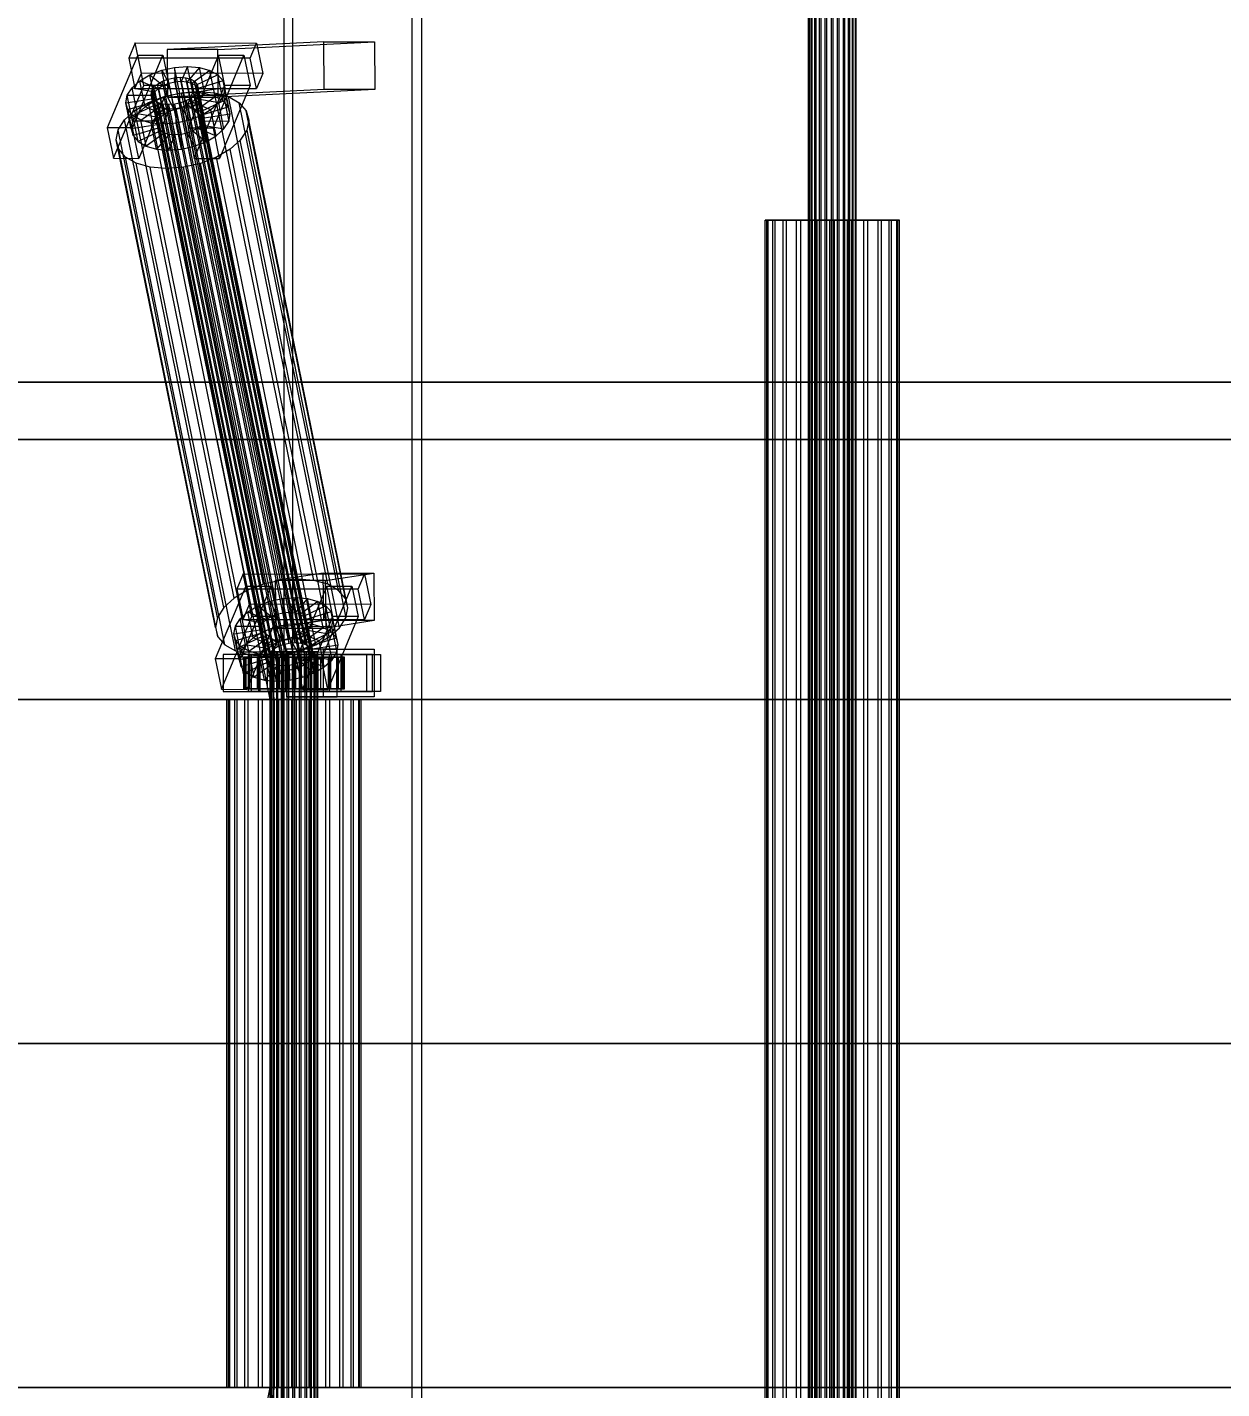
# Model space of a CAD drawing. Header units: millimetres. Extents: x -1970 to 34302, y -80068 to 6837.
# Drawn here: x 24107 to 24558, y -18130 to -17616 of the extents above; entities that cross this region are included whole.
import ezdxf

# ---------------------------------------------------------------- set-up
doc = ezdxf.new("R2010")
doc.units = ezdxf.units.MM
doc.layers.add('COTAS_O', color=1, linetype='Continuous', lineweight=0)
doc.layers.add('superior_C02', color=7, linetype='Continuous', lineweight=0)
doc.dimstyles.new('R19_100', dxfattribs={"dimtxt": 250, "dimasz": 150, "dimexe": 150, "dimexo": 80, "dimgap": 100, "dimtad": 1, "dimtih": 1, "dimtoh": 1, "dimdsep": 46, "dimcen": 0.09, "dimadec": 0, "dimazin": 0, "dimtfac": 1, "dimtdec": 4, "dimtofl": 0, "dimtmove": 0, "dimatfit": 3, "dimfxl": 1, "dimtolj": 1, "dimtzin": 0, "dimarcsym": 0})

# ---------------------------------------------------------------- blocks, each defined once
blk = doc.blocks.new('*D31')
at = {"layer": 'COTAS_O', "color": 0, "lineweight": -2, "transparency": 16777216}
for p, q in [((24548.19, -17510), (23778.19, -17510)), ((23928.19, -19330), (23928.19, -17660)), ((24548.19, -19480), (23778.19, -19480))]:
    blk.add_line(p, q, dxfattribs=at)
at = {"layer": 'COTAS_O', "color": 0, "transparency": 16777216}
for points in [[(23903.19, -17660), (23953.19, -17660), (23928.19, -17510)], [(23903.19, -19330), (23953.19, -19330), (23928.19, -19480)]]:
    blk.add_solid(points, dxfattribs=at)
at = {"layer": 'Defpoints', "color": 0, "transparency": 16777216}
for p in [(23928.19, -17510), (24628.19, -17510), (24628.19, -19480)]:
    blk.add_point(p, dxfattribs=at)

msp = doc.modelspace()

# ---------------------------------------------------------------- linework, layer by layer
at = {"layer": 'superior_C02'}
for p, q in [((24402.275, -18440), (24402.275, -17560)), ((24402.501, -18440), (24402.501, -17560)), ((24402.663, -18440), (24402.663, -17560)), ((24403.324, -18440), (24403.324, -17560)), ((24403.637, -18440), (24403.637, -17560)), ((24404.688, -18440), (24404.688, -17560)), ((24405.131, -18440), (24405.131, -17560)), ((24406.501, -18440), (24406.501, -17560)), ((24407.043, -18440), (24407.043, -17560)), ((24408.639, -18440), (24408.639, -17560)), ((24409.244, -18440), (24409.244, -17560)), ((24410.957, -18440), (24410.957, -17560)), ((24411.583, -18440), (24411.583, -17560)), ((24413.295, -18440), (24413.295, -17560)), ((24413.9, -18440), (24413.9, -17560)), ((24415.496, -18440), (24415.496, -17560)), ((24416.038, -18440), (24416.038, -17560)), ((24417.408, -18440), (24417.408, -17560)), ((24417.851, -18440), (24417.851, -17560)), ((24418.903, -18440), (24418.903, -17560)), ((24419.216, -18440), (24419.216, -17560)), ((24419.877, -17560), (24419.877, -18440)), ((24420.039, -18440), (24420.039, -17560)), ((24420.264, -18440), (24420.264, -17560)), ((24203.908, -17575), (24203.908, -18425)), ((24207.415, -18425), (24207.415, -17575)), ((24252.489, -18425), (24252.489, -17575)), ((24255.997, -17575), (24255.997, -18425)), ((24147.775, -17621.857), (24145.374, -17627.592)), ((24150.109, -17633.325), (24147.775, -17621.857)), ((24147.775, -17621.857), (24193.679, -17621.914)), ((24219.113, -17621.488), (24159.893, -17624.356)), ((24179.019, -17624.356), (24159.893, -17624.356)), ((24159.893, -17624.356), (24159.967, -17642.354)), ((24179.019, -17624.356), (24238.24, -17621.488)), ((24179.094, -17642.354), (24179.019, -17624.356)), ((24191.278, -17627.65), (24193.679, -17621.914)), ((24193.679, -17621.914), (24196.013, -17633.382)), ((24219.188, -17639.486), (24219.113, -17621.488)), ((24219.113, -17621.488), (24238.24, -17621.488)), ((24238.24, -17621.488), (24238.314, -17639.486)), ((24148.723, -17626.449), (24137.2, -17653.98)), ((24191.278, -17627.65), (24145.374, -17627.592)), ((24145.374, -17627.592), (24147.708, -17639.061)), ((24146.764, -17653.992), (24158.287, -17626.461)), ((24151.057, -17637.917), (24148.723, -17626.449)), ((24148.723, -17626.449), (24158.287, -17626.461)), ((24158.287, -17626.461), (24160.621, -17637.929)), ((24179.326, -17626.487), (24167.803, -17654.019)), ((24177.366, -17654.031), (24188.89, -17626.499)), ((24181.66, -17637.955), (24179.326, -17626.487)), ((24179.326, -17626.487), (24188.89, -17626.499)), ((24188.89, -17626.499), (24191.223, -17637.967)), ((24193.612, -17639.118), (24191.278, -17627.65)), ((24147.708, -17639.061), (24150.109, -17633.325)), ((24149.516, -17636.164), (24153.348, -17633.91)), ((24196.013, -17633.382), (24150.109, -17633.325)), ((24153.348, -17633.91), (24157.836, -17632.183)), ((24153.348, -17633.91), (24158.413, -17637.975)), ((24155.349, -17643.74), (24153.348, -17633.91)), ((24157.836, -17632.183), (24162.674, -17631.1)), ((24157.836, -17632.183), (24160.539, -17637.157)), ((24159.837, -17642.013), (24157.836, -17632.183)), ((24162.497, -17635.005), (24164.799, -17634.832)), ((24162.674, -17631.1), (24167.533, -17630.735)), ((24162.674, -17631.1), (24162.831, -17636.643)), ((24164.675, -17640.93), (24162.674, -17631.1)), ((24164.799, -17634.832), (24166.953, -17635.011)), ((24208.308, -17848.631), (24164.799, -17634.832)), ((24167.533, -17630.735), (24165.132, -17636.47)), ((24172.08, -17631.112), (24167.286, -17636.649)), ((24169.533, -17640.564), (24167.533, -17630.735)), ((24167.533, -17630.735), (24172.08, -17631.112)), ((24176.007, -17632.206), (24169.146, -17637.167)), ((24179.045, -17633.943), (24170.585, -17637.99)), ((24174.081, -17640.942), (24172.08, -17631.112)), ((24172.08, -17631.112), (24176.007, -17632.206)), ((24178.007, -17642.036), (24176.007, -17632.206)), ((24176.007, -17632.206), (24179.045, -17633.943)), ((24181.046, -17643.772), (24179.045, -17633.943)), ((24179.045, -17633.943), (24180.988, -17636.203)), ((24196.013, -17633.382), (24193.612, -17639.118)), ((24139.534, -17665.449), (24151.057, -17637.917)), ((24144.801, -17641.61), (24146.601, -17638.79)), ((24146.601, -17638.79), (24149.516, -17636.164)), ((24146.601, -17638.79), (24155.217, -17640.286)), ((24148.601, -17648.62), (24146.601, -17638.79)), ((24147.708, -17639.061), (24193.612, -17639.118)), ((24160.621, -17637.929), (24149.097, -17665.461)), ((24149.516, -17636.164), (24156.598, -17639.042)), ((24151.517, -17645.994), (24149.516, -17636.164)), ((24160.621, -17637.929), (24151.057, -17637.917)), ((24153.765, -17641.32), (24154.031, -17639.983)), ((24154.031, -17639.983), (24154.884, -17638.648)), ((24197.54, -17853.782), (24154.031, -17639.983)), ((24154.884, -17638.648), (24156.264, -17637.404)), ((24198.392, -17852.446), (24154.884, -17638.648)), ((24156.598, -17639.042), (24155.217, -17640.286)), ((24156.264, -17637.404), (24158.08, -17636.336)), ((24199.773, -17851.202), (24156.264, -17637.404)), ((24158.413, -17637.975), (24156.598, -17639.042)), ((24156.598, -17639.042), (24158.598, -17648.872)), ((24158.08, -17636.336), (24160.206, -17635.518)), ((24201.589, -17850.135), (24158.08, -17636.336)), ((24160.539, -17637.157), (24158.413, -17637.975)), ((24158.413, -17637.975), (24160.414, -17647.804)), ((24219.188, -17639.486), (24159.967, -17642.354)), ((24160.206, -17635.518), (24162.497, -17635.005)), ((24203.715, -17849.317), (24160.206, -17635.518)), ((24162.831, -17636.643), (24160.539, -17637.157)), ((24160.539, -17637.157), (24162.54, -17646.986)), ((24206.006, -17848.804), (24162.497, -17635.005)), ((24165.132, -17636.47), (24162.831, -17636.643)), ((24162.831, -17636.643), (24164.831, -17646.473)), ((24165.132, -17636.47), (24167.132, -17646.3)), ((24167.286, -17636.649), (24165.132, -17636.47)), ((24166.953, -17635.011), (24168.813, -17635.529)), ((24210.462, -17848.809), (24166.953, -17635.011)), ((24167.286, -17636.649), (24169.287, -17646.479)), ((24169.146, -17637.167), (24167.286, -17636.649)), ((24168.813, -17635.529), (24170.252, -17636.352)), ((24212.322, -17849.328), (24168.813, -17635.529)), ((24169.146, -17637.167), (24171.147, -17646.997)), ((24170.585, -17637.99), (24169.146, -17637.167)), ((24170.137, -17665.487), (24181.66, -17637.955)), ((24170.252, -17636.352), (24171.172, -17637.422)), ((24213.761, -17850.15), (24170.252, -17636.352)), ((24171.245, -17640.005), (24170.393, -17641.341)), ((24170.585, -17637.99), (24172.586, -17647.82)), ((24171.506, -17639.061), (24170.585, -17637.99)), ((24171.172, -17637.422), (24171.511, -17638.668)), ((24214.681, -17851.221), (24171.172, -17637.422)), ((24171.511, -17638.668), (24171.245, -17640.005)), ((24171.245, -17640.005), (24214.754, -17853.804)), ((24180.988, -17636.203), (24171.506, -17639.061)), ((24171.506, -17639.061), (24173.506, -17648.891)), ((24171.844, -17640.307), (24171.506, -17639.061)), ((24215.02, -17852.467), (24171.511, -17638.668)), ((24181.703, -17638.834), (24171.844, -17640.307)), ((24238.314, -17639.486), (24179.094, -17642.354)), ((24191.223, -17637.967), (24179.7, -17665.499)), ((24182.989, -17646.033), (24180.988, -17636.203)), ((24180.988, -17636.203), (24181.703, -17638.834)), ((24181.703, -17638.834), (24181.142, -17641.655)), ((24191.223, -17637.967), (24181.66, -17637.955)), ((24183.704, -17648.664), (24181.703, -17638.834)), ((24238.314, -17639.486), (24219.188, -17639.486)), ((24144.24, -17644.431), (24144.801, -17641.61)), ((24144.24, -17644.431), (24154.099, -17642.958)), ((24144.955, -17647.062), (24144.24, -17644.431)), ((24146.24, -17654.261), (24144.24, -17644.431)), ((24144.801, -17641.61), (24154.364, -17641.622)), ((24146.802, -17651.44), (24144.801, -17641.61)), ((24144.955, -17647.062), (24154.437, -17644.204)), ((24147.651, -17647.428), (24152.774, -17644.416)), ((24155.349, -17643.74), (24151.517, -17645.994)), ((24152.774, -17644.416), (24158.774, -17642.107)), ((24190.282, -17828.725), (24152.774, -17644.416)), ((24154.104, -17642.566), (24153.765, -17641.32)), ((24197.274, -17855.119), (24153.765, -17641.32)), ((24154.364, -17641.622), (24154.099, -17642.958)), ((24154.099, -17642.958), (24154.437, -17644.204)), ((24154.099, -17642.958), (24156.099, -17652.788)), ((24155.024, -17643.637), (24154.104, -17642.566)), ((24197.613, -17856.365), (24154.104, -17642.566)), ((24155.217, -17640.286), (24154.364, -17641.622)), ((24154.364, -17641.622), (24156.365, -17651.452)), ((24154.437, -17644.204), (24155.358, -17645.275)), ((24154.437, -17644.204), (24156.438, -17654.034)), ((24156.463, -17644.459), (24155.024, -17643.637)), ((24198.533, -17857.435), (24155.024, -17643.637)), ((24155.217, -17640.286), (24157.217, -17650.116)), ((24159.837, -17642.013), (24155.349, -17643.74)), ((24160.414, -17647.804), (24155.349, -17643.74)), ((24158.323, -17644.978), (24156.463, -17644.459)), ((24199.972, -17858.258), (24156.463, -17644.459)), ((24160.478, -17645.156), (24158.323, -17644.978)), ((24201.832, -17858.776), (24158.323, -17644.978)), ((24158.774, -17642.107), (24165.242, -17640.659)), ((24196.282, -17826.416), (24158.774, -17642.107)), ((24164.675, -17640.93), (24159.837, -17642.013)), ((24162.54, -17646.986), (24159.837, -17642.013)), ((24159.967, -17642.354), (24179.094, -17642.354)), ((24162.779, -17644.983), (24160.478, -17645.156)), ((24203.986, -17858.955), (24160.478, -17645.156)), ((24165.07, -17644.47), (24162.779, -17644.983)), ((24206.288, -17858.782), (24162.779, -17644.983)), ((24169.533, -17640.564), (24164.675, -17640.93)), ((24164.831, -17646.473), (24164.675, -17640.93)), ((24167.196, -17643.652), (24165.07, -17644.47)), ((24208.579, -17858.269), (24165.07, -17644.47)), ((24165.242, -17640.659), (24171.736, -17640.17)), ((24202.749, -17824.968), (24165.242, -17640.659)), ((24167.132, -17646.3), (24169.533, -17640.564)), ((24169.012, -17642.585), (24167.196, -17643.652)), ((24210.705, -17857.451), (24167.196, -17643.652)), ((24167.53, -17645.29), (24169.345, -17644.223)), ((24170.393, -17641.341), (24169.012, -17642.585)), ((24212.521, -17856.383), (24169.012, -17642.585)), ((24169.287, -17646.479), (24174.081, -17640.942)), ((24169.345, -17644.223), (24170.726, -17642.979)), ((24176.427, -17647.101), (24169.345, -17644.223)), ((24169.345, -17644.223), (24171.346, -17654.053)), ((24174.081, -17640.942), (24169.533, -17640.564)), ((24213.901, -17855.139), (24170.393, -17641.341)), ((24170.726, -17642.979), (24171.579, -17641.643)), ((24179.342, -17644.475), (24170.726, -17642.979)), ((24170.726, -17642.979), (24172.726, -17652.809)), ((24171.147, -17646.997), (24178.007, -17642.036)), ((24171.579, -17641.643), (24171.844, -17640.307)), ((24171.579, -17641.643), (24181.142, -17641.655)), ((24173.579, -17651.473), (24171.579, -17641.643)), ((24171.736, -17640.17), (24177.816, -17640.674)), ((24209.244, -17824.479), (24171.736, -17640.17)), ((24171.844, -17640.307), (24173.845, -17650.137)), ((24172.586, -17647.82), (24181.046, -17643.772)), ((24178.007, -17642.036), (24174.081, -17640.942)), ((24179.342, -17644.475), (24176.427, -17647.101)), ((24177.816, -17640.674), (24183.065, -17642.137)), ((24215.323, -17824.984), (24177.816, -17640.674)), ((24181.046, -17643.772), (24178.007, -17642.036)), ((24181.142, -17641.655), (24179.342, -17644.475)), ((24181.343, -17654.305), (24179.342, -17644.475)), ((24182.989, -17646.033), (24181.046, -17643.772)), ((24181.142, -17641.655), (24183.142, -17651.485)), ((24183.065, -17642.137), (24187.127, -17644.459)), ((24220.573, -17826.446), (24183.065, -17642.137)), ((24187.127, -17644.459), (24189.724, -17647.481)), ((24224.634, -17828.768), (24187.127, -17644.459)), ((24143.754, -17650.939), (24147.651, -17647.428)), ((24146.898, -17649.322), (24144.955, -17647.062)), ((24146.955, -17656.892), (24144.955, -17647.062)), ((24148.601, -17648.62), (24146.802, -17651.44)), ((24146.898, -17649.322), (24155.358, -17645.275)), ((24149.936, -17651.059), (24146.898, -17649.322)), ((24148.898, -17659.152), (24146.898, -17649.322)), ((24185.159, -17831.737), (24147.651, -17647.428)), ((24151.517, -17645.994), (24148.601, -17648.62)), ((24157.217, -17650.116), (24148.601, -17648.62)), ((24149.936, -17651.059), (24156.797, -17646.098)), ((24158.598, -17648.872), (24151.517, -17645.994)), ((24153.863, -17652.153), (24158.657, -17646.616)), ((24155.358, -17645.275), (24156.797, -17646.098)), ((24155.358, -17645.275), (24157.358, -17655.105)), ((24156.365, -17651.452), (24157.217, -17650.116)), ((24156.797, -17646.098), (24158.657, -17646.616)), ((24156.797, -17646.098), (24158.797, -17655.927)), ((24157.217, -17650.116), (24158.598, -17648.872)), ((24158.41, -17652.53), (24160.811, -17646.795)), ((24158.598, -17648.872), (24160.414, -17647.804)), ((24158.657, -17646.616), (24160.811, -17646.795)), ((24158.657, -17646.616), (24160.657, -17656.446)), ((24160.414, -17647.804), (24162.54, -17646.986)), ((24160.811, -17646.795), (24163.112, -17646.622)), ((24160.811, -17646.795), (24162.811, -17656.624)), ((24162.54, -17646.986), (24164.831, -17646.473)), ((24163.112, -17646.622), (24165.404, -17646.108)), ((24163.269, -17652.165), (24163.112, -17646.622)), ((24163.112, -17646.622), (24165.113, -17656.451)), ((24164.831, -17646.473), (24167.132, -17646.3)), ((24165.404, -17646.108), (24167.53, -17645.29)), ((24168.107, -17651.082), (24165.404, -17646.108)), ((24165.404, -17646.108), (24167.404, -17655.938)), ((24167.132, -17646.3), (24169.287, -17646.479)), ((24172.595, -17649.355), (24167.53, -17645.29)), ((24167.53, -17645.29), (24169.53, -17655.12)), ((24172.595, -17649.355), (24168.107, -17651.082)), ((24169.287, -17646.479), (24171.147, -17646.997)), ((24171.147, -17646.997), (24172.586, -17647.82)), ((24172.586, -17647.82), (24173.506, -17648.891)), ((24176.427, -17647.101), (24172.595, -17649.355)), ((24174.595, -17659.184), (24172.595, -17649.355)), ((24173.506, -17648.891), (24182.989, -17646.033)), ((24173.506, -17648.891), (24173.845, -17650.137)), ((24173.845, -17650.137), (24173.579, -17651.473)), ((24173.845, -17650.137), (24183.704, -17648.664)), ((24178.427, -17656.931), (24176.427, -17647.101)), ((24183.704, -17648.664), (24182.989, -17646.033)), ((24183.142, -17651.485), (24183.704, -17648.664)), ((24189.724, -17647.481), (24190.68, -17650.998)), ((24227.232, -17831.79), (24189.724, -17647.481)), ((24146.764, -17653.992), (24137.2, -17653.98)), ((24137.2, -17653.98), (24139.534, -17665.449)), ((24140.597, -17658.48), (24141.348, -17654.709)), ((24141.348, -17654.709), (24143.754, -17650.939)), ((24178.855, -17839.018), (24141.348, -17654.709)), ((24181.261, -17835.248), (24143.754, -17650.939)), ((24146.802, -17651.44), (24146.24, -17654.261)), ((24156.099, -17652.788), (24146.24, -17654.261)), ((24146.24, -17654.261), (24146.955, -17656.892)), ((24149.097, -17665.461), (24146.764, -17653.992)), ((24156.365, -17651.452), (24146.802, -17651.44)), ((24156.438, -17654.034), (24146.955, -17656.892)), ((24157.358, -17655.105), (24148.898, -17659.152)), ((24153.863, -17652.153), (24149.936, -17651.059)), ((24151.937, -17660.889), (24149.936, -17651.059)), ((24158.41, -17652.53), (24153.863, -17652.153)), ((24155.863, -17661.983), (24153.863, -17652.153)), ((24156.099, -17652.788), (24156.365, -17651.452)), ((24156.438, -17654.034), (24156.099, -17652.788)), ((24157.358, -17655.105), (24156.438, -17654.034)), ((24158.797, -17655.927), (24157.358, -17655.105)), ((24163.269, -17652.165), (24158.41, -17652.53)), ((24160.411, -17662.36), (24158.41, -17652.53)), ((24168.107, -17651.082), (24163.269, -17652.165)), ((24165.269, -17661.995), (24163.269, -17652.165)), ((24169.53, -17655.12), (24167.404, -17655.938)), ((24177.366, -17654.031), (24167.803, -17654.019)), ((24167.803, -17654.019), (24170.137, -17665.487)), ((24170.107, -17660.912), (24168.107, -17651.082)), ((24171.346, -17654.053), (24169.53, -17655.12)), ((24169.53, -17655.12), (24174.595, -17659.184)), ((24172.726, -17652.809), (24171.346, -17654.053)), ((24171.346, -17654.053), (24178.427, -17656.931)), ((24173.579, -17651.473), (24172.726, -17652.809)), ((24172.726, -17652.809), (24181.343, -17654.305)), ((24183.142, -17651.485), (24173.579, -17651.473)), ((24179.7, -17665.499), (24177.366, -17654.031)), ((24178.427, -17656.931), (24181.343, -17654.305)), ((24181.343, -17654.305), (24183.142, -17651.485)), ((24189.93, -17654.769), (24187.524, -17658.539)), ((24190.68, -17650.998), (24189.93, -17654.769)), ((24189.93, -17654.769), (24227.437, -17839.078)), ((24228.188, -17835.307), (24190.68, -17650.998)), ((24141.553, -17661.997), (24140.597, -17658.48)), ((24178.105, -17842.789), (24140.597, -17658.48)), ((24146.955, -17656.892), (24148.898, -17659.152)), ((24148.898, -17659.152), (24151.937, -17660.889)), ((24158.797, -17655.927), (24151.937, -17660.889)), ((24160.657, -17656.446), (24155.863, -17661.983)), ((24160.657, -17656.446), (24158.797, -17655.927)), ((24162.811, -17656.624), (24160.411, -17662.36)), ((24162.811, -17656.624), (24160.657, -17656.446)), ((24165.113, -17656.451), (24162.811, -17656.624)), ((24167.404, -17655.938), (24165.113, -17656.451)), ((24165.113, -17656.451), (24165.269, -17661.995)), ((24167.404, -17655.938), (24170.107, -17660.912)), ((24170.107, -17660.912), (24174.595, -17659.184)), ((24174.595, -17659.184), (24178.427, -17656.931)), ((24187.524, -17658.539), (24183.626, -17662.05)), ((24225.031, -17842.848), (24187.524, -17658.539)), ((24139.534, -17665.449), (24149.097, -17665.461)), ((24144.151, -17665.019), (24141.553, -17661.997)), ((24179.061, -17846.306), (24141.553, -17661.997)), ((24148.213, -17667.341), (24144.151, -17665.019)), ((24181.658, -17849.328), (24144.151, -17665.019)), ((24151.937, -17660.889), (24155.863, -17661.983)), ((24155.863, -17661.983), (24160.411, -17662.36)), ((24160.411, -17662.36), (24165.269, -17661.995)), ((24165.269, -17661.995), (24170.107, -17660.912)), ((24170.137, -17665.487), (24179.7, -17665.499)), ((24178.503, -17665.062), (24172.503, -17667.371)), ((24183.626, -17662.05), (24178.503, -17665.062)), ((24216.011, -17849.371), (24178.503, -17665.062)), ((24221.134, -17846.359), (24183.626, -17662.05)), ((24153.462, -17668.803), (24148.213, -17667.341)), ((24185.72, -17851.65), (24148.213, -17667.341)), ((24159.541, -17669.308), (24153.462, -17668.803)), ((24190.969, -17853.113), (24153.462, -17668.803)), ((24166.036, -17668.819), (24159.541, -17669.308)), ((24197.049, -17853.617), (24159.541, -17669.308)), ((24172.503, -17667.371), (24166.036, -17668.819)), ((24203.543, -17853.128), (24166.036, -17668.819)), ((24210.011, -17851.68), (24172.503, -17667.371)), ((24386.521, -17688.85), (24385.885, -17688.85)), ((24385.885, -17688.85), (24386.979, -17688.85)), ((24385.885, -18311.15), (24385.885, -17688.85)), ((24388.844, -17688.85), (24386.521, -17688.85)), ((24386.521, -18311.15), (24386.521, -17688.85)), ((24386.979, -17688.85), (24389.728, -17688.85)), ((24386.979, -18311.15), (24386.979, -17688.85)), ((24392.695, -17688.85), (24388.844, -17688.85)), ((24388.844, -18311.15), (24388.844, -17688.85)), ((24389.728, -17688.85), (24393.945, -17688.85)), ((24389.728, -18311.15), (24389.728, -17688.85)), ((24397.812, -17688.85), (24392.695, -17688.85)), ((24392.695, -18311.15), (24392.695, -17688.85)), ((24393.945, -17688.85), (24399.343, -17688.85)), ((24393.945, -18311.15), (24393.945, -17688.85)), ((24403.846, -17688.85), (24397.812, -17688.85)), ((24397.812, -18311.15), (24397.812, -17688.85)), ((24399.343, -17688.85), (24405.553, -17688.85)), ((24399.343, -18311.15), (24399.343, -17688.85)), ((24410.386, -17688.85), (24403.846, -17688.85)), ((24403.846, -18311.15), (24403.846, -17688.85)), ((24405.553, -17688.85), (24412.153, -17688.85)), ((24405.553, -18311.15), (24405.553, -17688.85)), ((24416.986, -17688.85), (24410.386, -17688.85)), ((24410.386, -18311.15), (24410.386, -17688.85)), ((24412.153, -17688.85), (24418.693, -17688.85)), ((24412.153, -18311.15), (24412.153, -17688.85)), ((24423.197, -17688.85), (24416.986, -17688.85)), ((24416.986, -18311.15), (24416.986, -17688.85)), ((24418.693, -17688.85), (24424.727, -17688.85)), ((24418.693, -18311.15), (24418.693, -17688.85)), ((24428.594, -17688.85), (24423.197, -17688.85)), ((24423.197, -18311.15), (24423.197, -17688.85)), ((24424.727, -17688.85), (24429.844, -17688.85)), ((24424.727, -18311.15), (24424.727, -17688.85)), ((24432.812, -17688.85), (24428.594, -17688.85)), ((24428.594, -18311.15), (24428.594, -17688.85)), ((24429.844, -17688.85), (24433.695, -17688.85)), ((24429.844, -18311.15), (24429.844, -17688.85)), ((24435.561, -17688.85), (24432.812, -17688.85)), ((24432.812, -18311.15), (24432.812, -17688.85)), ((24433.695, -17688.85), (24436.018, -17688.85)), ((24433.695, -18311.15), (24433.695, -17688.85)), ((24436.654, -17688.85), (24435.561, -17688.85)), ((24435.561, -17688.85), (24435.561, -18311.15)), ((24436.018, -17688.85), (24436.654, -17688.85)), ((24436.018, -18311.15), (24436.018, -17688.85)), ((24436.654, -18311.15), (24436.654, -17688.85)), ((16335.427, -17750), (25411.088, -17750)), ((25412.557, -17750), (16336.897, -17750)), ((23748.109, -17771.702), (24178.685, -17771.702)), ((24180.429, -17771.702), (23749.853, -17771.702)), ((24178.685, -17771.702), (24198.689, -17870)), ((24178.685, -17771.702), (24180.429, -17771.702)), ((24178.685, -17771.702), (24609.262, -17771.702)), ((24200.433, -17870), (24180.429, -17771.702)), ((24611.005, -17771.702), (24180.429, -17771.702)), ((24188.616, -17822.549), (24186.216, -17828.285)), ((24190.95, -17834.017), (24188.616, -17822.549)), ((24188.616, -17822.549), (24234.521, -17822.606)), ((24202.749, -17824.968), (24196.282, -17826.416)), ((24218.8, -17822.189), (24200.65, -17825.057)), ((24219.777, -17825.057), (24200.65, -17825.057)), ((24200.65, -17825.057), (24200.893, -17843.038)), ((24209.244, -17824.479), (24202.749, -17824.968)), ((24215.323, -17824.984), (24209.244, -17824.479)), ((24220.573, -17826.446), (24215.323, -17824.984)), ((24219.043, -17840.17), (24218.8, -17822.189)), ((24218.8, -17822.189), (24237.926, -17822.189)), ((24219.777, -17825.057), (24237.926, -17822.189)), ((24220.019, -17843.038), (24219.777, -17825.057)), ((24232.12, -17828.342), (24234.521, -17822.606)), ((24234.521, -17822.606), (24236.854, -17834.074)), ((24237.926, -17822.189), (24238.169, -17840.17)), ((24189.565, -17827.141), (24178.042, -17854.673)), ((24190.282, -17828.725), (24185.159, -17831.737)), ((24232.12, -17828.342), (24186.216, -17828.285)), ((24186.216, -17828.285), (24188.55, -17839.753)), ((24187.605, -17854.685), (24199.128, -17827.153)), ((24191.899, -17838.609), (24189.565, -17827.141)), ((24189.565, -17827.141), (24199.128, -17827.153)), ((24196.282, -17826.416), (24190.282, -17828.725)), ((24199.128, -17827.153), (24201.462, -17838.621)), ((24220.168, -17827.179), (24208.645, -17854.711)), ((24218.208, -17854.723), (24229.731, -17827.191)), ((24222.502, -17838.647), (24220.168, -17827.179)), ((24220.168, -17827.179), (24229.731, -17827.191)), ((24224.634, -17828.768), (24220.573, -17826.446)), ((24227.232, -17831.79), (24224.634, -17828.768)), ((24229.731, -17827.191), (24232.065, -17838.659)), ((24234.454, -17839.81), (24232.12, -17828.342)), ((24181.261, -17835.248), (24178.855, -17839.018)), ((24185.159, -17831.737), (24181.261, -17835.248)), ((24188.55, -17839.753), (24190.95, -17834.017)), ((24190.358, -17836.856), (24194.19, -17834.603)), ((24236.854, -17834.074), (24190.95, -17834.017)), ((24194.19, -17834.603), (24198.678, -17832.875)), ((24194.19, -17834.603), (24199.255, -17838.667)), ((24196.19, -17844.433), (24194.19, -17834.603)), ((24198.678, -17832.875), (24203.516, -17831.792)), ((24198.678, -17832.875), (24201.381, -17837.849)), ((24200.678, -17842.705), (24198.678, -17832.875)), ((24203.516, -17831.792), (24208.374, -17831.427)), ((24203.516, -17831.792), (24203.672, -17837.336)), ((24205.516, -17841.622), (24203.516, -17831.792)), ((24208.374, -17831.427), (24205.974, -17837.163)), ((24212.922, -17831.804), (24208.128, -17837.341)), ((24210.375, -17841.257), (24208.374, -17831.427)), ((24208.374, -17831.427), (24212.922, -17831.804)), ((24216.848, -17832.898), (24209.988, -17837.86)), ((24219.887, -17834.635), (24211.427, -17838.682)), ((24214.922, -17841.634), (24212.922, -17831.804)), ((24212.922, -17831.804), (24216.848, -17832.898)), ((24218.849, -17842.728), (24216.848, -17832.898)), ((24216.848, -17832.898), (24219.887, -17834.635)), ((24221.887, -17844.465), (24219.887, -17834.635)), ((24219.887, -17834.635), (24221.83, -17836.895)), ((24228.188, -17835.307), (24227.232, -17831.79)), ((24227.437, -17839.078), (24228.188, -17835.307)), ((24236.854, -17834.074), (24234.454, -17839.81)), ((24178.855, -17839.018), (24178.105, -17842.789)), ((24180.376, -17866.141), (24191.899, -17838.609)), ((24185.643, -17842.302), (24187.442, -17839.482)), ((24187.442, -17839.482), (24190.358, -17836.856)), ((24187.442, -17839.482), (24196.059, -17840.978)), ((24189.443, -17849.312), (24187.442, -17839.482)), ((24188.55, -17839.753), (24234.454, -17839.81)), ((24201.462, -17838.621), (24189.939, -17866.153)), ((24190.358, -17836.856), (24197.44, -17839.734)), ((24192.358, -17846.686), (24190.358, -17836.856)), ((24201.462, -17838.621), (24191.899, -17838.609)), ((24197.44, -17839.734), (24196.059, -17840.978)), ((24199.255, -17838.667), (24197.44, -17839.734)), ((24197.44, -17839.734), (24199.44, -17849.564)), ((24201.381, -17837.849), (24199.255, -17838.667)), ((24199.255, -17838.667), (24201.255, -17848.497)), ((24219.043, -17840.17), (24200.893, -17843.038)), ((24203.672, -17837.336), (24201.381, -17837.849)), ((24201.381, -17837.849), (24203.381, -17847.679)), ((24205.974, -17837.163), (24203.672, -17837.336)), ((24203.672, -17837.336), (24205.673, -17847.165)), ((24205.974, -17837.163), (24207.974, -17846.992)), ((24208.128, -17837.341), (24205.974, -17837.163)), ((24208.128, -17837.341), (24210.128, -17847.171)), ((24209.988, -17837.86), (24208.128, -17837.341)), ((24209.988, -17837.86), (24211.988, -17847.689)), ((24211.427, -17838.682), (24209.988, -17837.86)), ((24210.978, -17866.179), (24222.502, -17838.647)), ((24211.427, -17838.682), (24213.427, -17848.512)), ((24212.347, -17839.753), (24211.427, -17838.682)), ((24221.83, -17836.895), (24212.347, -17839.753)), ((24212.347, -17839.753), (24214.348, -17849.583)), ((24212.686, -17840.999), (24212.347, -17839.753)), ((24222.545, -17839.526), (24212.686, -17840.999)), ((24238.169, -17840.17), (24219.043, -17840.17)), ((24238.169, -17840.17), (24220.019, -17843.038)), ((24232.065, -17838.659), (24220.542, -17866.191)), ((24223.83, -17846.725), (24221.83, -17836.895)), ((24221.83, -17836.895), (24222.545, -17839.526)), ((24222.545, -17839.526), (24221.984, -17842.347)), ((24232.065, -17838.659), (24222.502, -17838.647)), ((24224.545, -17849.356), (24222.545, -17839.526)), ((24225.031, -17842.848), (24227.437, -17839.078)), ((24178.105, -17842.789), (24179.061, -17846.306)), ((24185.081, -17845.123), (24185.643, -17842.302)), ((24185.081, -17845.123), (24194.94, -17843.65)), ((24185.796, -17847.754), (24185.081, -17845.123)), ((24187.082, -17854.953), (24185.081, -17845.123)), ((24185.643, -17842.302), (24195.206, -17842.314)), ((24187.643, -17852.132), (24185.643, -17842.302)), ((24185.796, -17847.754), (24195.279, -17844.897)), ((24196.19, -17844.433), (24192.358, -17846.686)), ((24195.206, -17842.314), (24194.94, -17843.65)), ((24194.94, -17843.65), (24195.279, -17844.897)), ((24194.94, -17843.65), (24196.941, -17853.48)), ((24196.059, -17840.978), (24195.206, -17842.314)), ((24195.206, -17842.314), (24197.206, -17852.144)), ((24195.279, -17844.897), (24196.199, -17845.967)), ((24195.279, -17844.897), (24197.279, -17854.726)), ((24196.059, -17840.978), (24198.059, -17850.808)), ((24200.678, -17842.705), (24196.19, -17844.433)), ((24201.255, -17848.497), (24196.19, -17844.433)), ((24205.516, -17841.622), (24200.678, -17842.705)), ((24203.381, -17847.679), (24200.678, -17842.705)), ((24200.893, -17843.038), (24220.019, -17843.038)), ((24210.375, -17841.257), (24205.516, -17841.622)), ((24205.673, -17847.165), (24205.516, -17841.622)), ((24207.974, -17846.992), (24210.375, -17841.257)), ((24208.371, -17845.983), (24210.187, -17844.915)), ((24210.128, -17847.171), (24214.922, -17841.634)), ((24210.187, -17844.915), (24211.568, -17843.671)), ((24217.269, -17847.793), (24210.187, -17844.915)), ((24210.187, -17844.915), (24212.187, -17854.745)), ((24214.922, -17841.634), (24210.375, -17841.257)), ((24211.568, -17843.671), (24212.42, -17842.335)), ((24220.184, -17845.167), (24211.568, -17843.671)), ((24211.568, -17843.671), (24213.568, -17853.501)), ((24211.988, -17847.689), (24218.849, -17842.728)), ((24212.42, -17842.335), (24212.686, -17840.999)), ((24212.42, -17842.335), (24221.984, -17842.347)), ((24214.421, -17852.165), (24212.42, -17842.335)), ((24212.686, -17840.999), (24214.686, -17850.829)), ((24213.427, -17848.512), (24221.887, -17844.465)), ((24218.849, -17842.728), (24214.922, -17841.634)), ((24220.184, -17845.167), (24217.269, -17847.793)), ((24221.887, -17844.465), (24218.849, -17842.728)), ((24221.984, -17842.347), (24220.184, -17845.167)), ((24222.184, -17854.997), (24220.184, -17845.167)), ((24221.134, -17846.359), (24225.031, -17842.848)), ((24223.83, -17846.725), (24221.887, -17844.465)), ((24221.984, -17842.347), (24223.984, -17852.177)), ((24179.061, -17846.306), (24181.658, -17849.328)), ((24181.658, -17849.328), (24185.72, -17851.65)), ((24187.739, -17850.015), (24185.796, -17847.754)), ((24187.797, -17857.584), (24185.796, -17847.754)), ((24189.443, -17849.312), (24187.643, -17852.132)), ((24187.739, -17850.015), (24196.199, -17845.967)), ((24190.778, -17851.751), (24187.739, -17850.015)), ((24189.74, -17859.844), (24187.739, -17850.015)), ((24192.358, -17846.686), (24189.443, -17849.312)), ((24198.059, -17850.808), (24189.443, -17849.312)), ((24190.778, -17851.751), (24197.638, -17846.79)), ((24199.44, -17849.564), (24192.358, -17846.686)), ((24194.704, -17852.845), (24199.498, -17847.308)), ((24196.199, -17845.967), (24197.638, -17846.79)), ((24196.199, -17845.967), (24198.2, -17855.797)), ((24197.206, -17852.144), (24198.059, -17850.808)), ((24197.638, -17846.79), (24199.498, -17847.308)), ((24197.638, -17846.79), (24199.639, -17856.62)), ((24198.059, -17850.808), (24199.44, -17849.564)), ((24199.252, -17853.223), (24201.653, -17847.487)), ((24199.44, -17849.564), (24201.255, -17848.497)), ((24199.498, -17847.308), (24201.653, -17847.487)), ((24199.498, -17847.308), (24201.499, -17857.138)), ((24201.589, -17850.135), (24199.773, -17851.202)), ((24201.255, -17848.497), (24203.381, -17847.679)), ((24203.715, -17849.317), (24201.589, -17850.135)), ((24201.653, -17847.487), (24203.954, -17847.314)), ((24201.653, -17847.487), (24203.653, -17857.317)), ((24203.381, -17847.679), (24205.673, -17847.165)), ((24206.006, -17848.804), (24203.715, -17849.317)), ((24203.954, -17847.314), (24206.246, -17846.801)), ((24204.11, -17852.857), (24203.954, -17847.314)), ((24203.954, -17847.314), (24205.954, -17857.144)), ((24224.142, -17851), (24205.016, -17851)), ((24205.016, -17851), (24205.016, -17869)), ((24218.927, -17851), (24205.016, -17851)), ((24205.673, -17847.165), (24207.974, -17846.992)), ((24208.308, -17848.631), (24206.006, -17848.804)), ((24206.246, -17846.801), (24208.371, -17845.983)), ((24208.948, -17851.774), (24206.246, -17846.801)), ((24206.246, -17846.801), (24208.246, -17856.631)), ((24207.974, -17846.992), (24210.128, -17847.171)), ((24210.462, -17848.809), (24208.308, -17848.631)), ((24213.436, -17850.047), (24208.371, -17845.983)), ((24208.371, -17845.983), (24210.372, -17855.812)), ((24213.436, -17850.047), (24208.948, -17851.774)), ((24210.011, -17851.68), (24216.011, -17849.371)), ((24210.128, -17847.171), (24211.988, -17847.689)), ((24212.322, -17849.328), (24210.462, -17848.809)), ((24211.988, -17847.689), (24213.427, -17848.512)), ((24213.761, -17850.15), (24212.322, -17849.328)), ((24213.427, -17848.512), (24214.348, -17849.583)), ((24217.269, -17847.793), (24213.436, -17850.047)), ((24215.437, -17859.877), (24213.436, -17850.047)), ((24214.681, -17851.221), (24213.761, -17850.15)), ((24214.348, -17849.583), (24223.83, -17846.725)), ((24214.348, -17849.583), (24214.686, -17850.829)), ((24214.686, -17850.829), (24214.421, -17852.165)), ((24214.686, -17850.829), (24224.545, -17849.356)), ((24216.011, -17849.371), (24221.134, -17846.359)), ((24219.269, -17857.623), (24217.269, -17847.793)), ((24218.927, -17869), (24218.927, -17851)), ((24218.927, -17851), (24238.054, -17851)), ((24224.545, -17849.356), (24223.83, -17846.725)), ((24223.984, -17852.177), (24224.545, -17849.356)), ((24224.142, -17869), (24224.142, -17851)), ((24224.142, -17851), (24238.054, -17851)), ((24238.054, -17851), (24238.054, -17869)), ((24187.605, -17854.685), (24178.042, -17854.673)), ((24178.042, -17854.673), (24180.376, -17866.141)), ((24190.615, -17853), (24181.052, -17853)), ((24181.052, -17853), (24181.052, -17867)), ((24195.08, -17853), (24181.052, -17853)), ((24185.72, -17851.65), (24190.969, -17853.113)), ((24187.643, -17852.132), (24187.082, -17854.953)), ((24196.941, -17853.48), (24187.082, -17854.953)), ((24187.082, -17854.953), (24187.797, -17857.584)), ((24189.939, -17866.153), (24187.605, -17854.685)), ((24197.206, -17852.144), (24187.643, -17852.132)), ((24197.279, -17854.726), (24187.797, -17857.584)), ((24189.344, -17854), (24188.868, -17854)), ((24188.868, -17854), (24198.862, -17854)), ((24188.868, -17866), (24188.868, -17854)), ((24188.868, -17854), (24189.686, -17854)), ((24191.082, -17854), (24189.344, -17854)), ((24189.344, -17854), (24199.088, -17854)), ((24189.344, -17866), (24189.344, -17854)), ((24189.686, -17854), (24199.25, -17854)), ((24189.686, -17866), (24189.686, -17854)), ((24189.686, -17854), (24191.743, -17854)), ((24198.2, -17855.797), (24189.74, -17859.844)), ((24190.615, -17867), (24190.615, -17853)), ((24190.615, -17853), (24204.644, -17853)), ((24194.704, -17852.845), (24190.778, -17851.751)), ((24192.778, -17861.581), (24190.778, -17851.751)), ((24190.969, -17853.113), (24197.049, -17853.617)), ((24193.963, -17854), (24191.082, -17854)), ((24191.082, -17854), (24199.911, -17854)), ((24191.082, -17866), (24191.082, -17854)), ((24237.531, -17853), (24191.627, -17853)), ((24191.627, -17853), (24191.627, -17867)), ((24194.549, -17853), (24191.627, -17853)), ((24191.743, -17854), (24200.224, -17854)), ((24191.743, -17866), (24191.743, -17854)), ((24191.743, -17854), (24194.897, -17854)), ((24197.79, -17854), (24193.963, -17854)), ((24193.963, -17854), (24201.275, -17854)), ((24193.963, -17866), (24193.963, -17854)), ((24194.549, -17867), (24194.549, -17853)), ((24194.549, -17853), (24240.454, -17853)), ((24199.252, -17853.223), (24194.704, -17852.845)), ((24196.705, -17862.675), (24194.704, -17852.845)), ((24194.897, -17854), (24201.718, -17854)), ((24194.897, -17866), (24194.897, -17854)), ((24194.897, -17854), (24198.935, -17854)), ((24195.08, -17867), (24195.08, -17853)), ((24195.08, -17853), (24204.644, -17853)), ((24196.941, -17853.48), (24197.206, -17852.144)), ((24197.279, -17854.726), (24196.941, -17853.48)), ((24197.049, -17853.617), (24203.543, -17853.128)), ((24197.54, -17853.782), (24197.274, -17855.119)), ((24197.274, -17855.119), (24197.613, -17856.365)), ((24198.2, -17855.797), (24197.279, -17854.726)), ((24198.392, -17852.446), (24197.54, -17853.782)), ((24202.304, -17854), (24197.79, -17854)), ((24197.79, -17854), (24203.088, -17854)), ((24197.79, -17866), (24197.79, -17854)), ((24199.639, -17856.62), (24198.2, -17855.797)), ((24199.773, -17851.202), (24198.392, -17852.446)), ((24199.088, -17852), (24198.862, -17852)), ((24198.862, -17852), (24199.25, -17852)), ((24198.862, -18148), (24198.862, -17852)), ((24198.862, -17854), (24199.088, -17854)), ((24198.862, -17854), (24198.862, -17866)), ((24199.25, -17854), (24198.862, -17854)), ((24198.935, -17854), (24203.631, -17854)), ((24198.935, -17866), (24198.935, -17854)), ((24198.935, -17854), (24203.581, -17854)), ((24199.911, -17852), (24199.088, -17852)), ((24199.088, -18148), (24199.088, -17852)), ((24199.088, -17854), (24199.911, -17854)), ((24199.088, -17854), (24199.088, -17866)), ((24199.25, -17852), (24200.224, -17852)), ((24199.25, -18148), (24199.25, -17852)), ((24199.25, -17854), (24199.25, -17866)), ((24200.224, -17854), (24199.25, -17854)), ((24204.11, -17852.857), (24199.252, -17853.223)), ((24201.252, -17863.052), (24199.252, -17853.223)), ((24201.275, -17852), (24199.911, -17852)), ((24199.911, -18148), (24199.911, -17852)), ((24199.911, -17854), (24201.275, -17854)), ((24199.911, -17854), (24199.911, -17866)), ((24200.224, -17852), (24201.718, -17852)), ((24200.224, -18148), (24200.224, -17852)), ((24200.224, -17854), (24200.224, -17866)), ((24201.718, -17854), (24200.224, -17854)), ((24203.088, -17852), (24201.275, -17852)), ((24201.275, -18148), (24201.275, -17852)), ((24201.275, -17854), (24203.088, -17854)), ((24201.275, -17854), (24201.275, -17866)), ((24201.718, -17852), (24203.631, -17852)), ((24201.718, -18148), (24201.718, -17852)), ((24201.718, -17854), (24201.718, -17866)), ((24203.631, -17854), (24201.718, -17854)), ((24207.196, -17854), (24202.304, -17854)), ((24202.304, -17854), (24205.226, -17854)), ((24202.304, -17866), (24202.304, -17854)), ((24205.226, -17852), (24203.088, -17852)), ((24203.088, -18148), (24203.088, -17852)), ((24203.088, -17854), (24205.226, -17854)), ((24203.088, -17854), (24203.088, -17866)), ((24203.543, -17853.128), (24210.011, -17851.68)), ((24203.581, -17854), (24205.831, -17854)), ((24203.581, -17866), (24203.581, -17854)), ((24203.581, -17854), (24208.518, -17854)), ((24203.631, -17852), (24205.831, -17852)), ((24203.631, -18148), (24203.631, -17852)), ((24203.631, -17854), (24203.631, -17866)), ((24205.831, -17854), (24203.631, -17854)), ((24208.948, -17851.774), (24204.11, -17852.857)), ((24206.111, -17862.687), (24204.11, -17852.857)), ((24204.644, -17853), (24204.644, -17867)), ((24207.544, -17852), (24205.226, -17852)), ((24205.226, -18148), (24205.226, -17852)), ((24205.226, -17854), (24207.544, -17854)), ((24205.226, -17854), (24205.226, -17866)), ((24205.831, -17852), (24208.17, -17852)), ((24205.831, -18148), (24205.831, -17852)), ((24205.831, -17854), (24205.831, -17866)), ((24208.17, -17854), (24205.831, -17854)), ((24212.133, -17854), (24207.196, -17854)), ((24207.196, -17854), (24207.544, -17854)), ((24207.196, -17866), (24207.196, -17854)), ((24209.882, -17852), (24207.544, -17852)), ((24207.544, -18148), (24207.544, -17852)), ((24207.544, -17854), (24209.882, -17854)), ((24207.544, -17854), (24207.544, -17866)), ((24208.17, -17852), (24210.487, -17852)), ((24208.17, -18148), (24208.17, -17852)), ((24208.518, -17854), (24208.17, -17854)), ((24208.17, -17854), (24208.17, -17866)), ((24210.487, -17854), (24208.17, -17854)), ((24210.372, -17855.812), (24208.246, -17856.631)), ((24208.518, -17866), (24208.518, -17854)), ((24208.518, -17854), (24213.41, -17854)), ((24218.208, -17854.723), (24208.645, -17854.711)), ((24208.645, -17854.711), (24210.978, -17866.179)), ((24210.949, -17861.604), (24208.948, -17851.774)), ((24212.083, -17852), (24209.882, -17852)), ((24209.882, -18148), (24209.882, -17852)), ((24212.133, -17854), (24209.882, -17854)), ((24209.882, -17854), (24212.083, -17854)), ((24209.882, -17854), (24209.882, -17866)), ((24212.187, -17854.745), (24210.372, -17855.812)), ((24210.372, -17855.812), (24215.437, -17859.877)), ((24210.487, -17852), (24212.625, -17852)), ((24210.487, -18148), (24210.487, -17852)), ((24213.41, -17854), (24210.487, -17854)), ((24210.487, -17854), (24210.487, -17866)), ((24212.625, -17854), (24210.487, -17854)), ((24221.218, -17853), (24211.654, -17853)), ((24211.654, -17853), (24211.654, -17867)), ((24225.683, -17853), (24211.654, -17853)), ((24213.996, -17852), (24212.083, -17852)), ((24212.083, -18148), (24212.083, -17852)), ((24216.779, -17854), (24212.083, -17854)), ((24212.083, -17854), (24213.996, -17854)), ((24212.083, -17854), (24212.083, -17866)), ((24216.779, -17854), (24212.133, -17854)), ((24212.133, -17866), (24212.133, -17854)), ((24213.568, -17853.501), (24212.187, -17854.745)), ((24212.187, -17854.745), (24219.269, -17857.623)), ((24212.521, -17856.383), (24213.901, -17855.139)), ((24212.625, -17852), (24214.438, -17852)), ((24212.625, -18148), (24212.625, -17852)), ((24217.924, -17854), (24212.625, -17854)), ((24212.625, -17854), (24212.625, -17866)), ((24214.438, -17854), (24212.625, -17854)), ((24213.41, -17866), (24213.41, -17854)), ((24213.41, -17854), (24217.924, -17854)), ((24214.421, -17852.165), (24213.568, -17853.501)), ((24213.568, -17853.501), (24222.184, -17854.997)), ((24213.901, -17855.139), (24214.754, -17853.804)), ((24215.49, -17852), (24213.996, -17852)), ((24213.996, -18148), (24213.996, -17852)), ((24220.816, -17854), (24213.996, -17854)), ((24213.996, -17854), (24215.49, -17854)), ((24213.996, -17854), (24213.996, -17866)), ((24223.984, -17852.177), (24214.421, -17852.165)), ((24214.438, -17852), (24215.803, -17852)), ((24214.438, -18148), (24214.438, -17852)), ((24221.751, -17854), (24214.438, -17854)), ((24214.438, -17854), (24214.438, -17866)), ((24215.803, -17854), (24214.438, -17854)), ((24215.02, -17852.467), (24214.681, -17851.221)), ((24214.754, -17853.804), (24215.02, -17852.467)), ((24216.464, -17852), (24215.49, -17852)), ((24215.49, -18148), (24215.49, -17852)), ((24223.971, -17854), (24215.49, -17854)), ((24215.49, -17854), (24216.464, -17854)), ((24215.49, -17854), (24215.49, -17866)), ((24215.803, -17852), (24216.626, -17852)), ((24215.803, -18148), (24215.803, -17852)), ((24224.632, -17854), (24215.803, -17854)), ((24215.803, -17854), (24215.803, -17866)), ((24216.626, -17854), (24215.803, -17854)), ((24216.851, -17852), (24216.464, -17852)), ((24216.464, -17852), (24216.464, -18148)), ((24216.464, -17854), (24226.027, -17854)), ((24216.464, -17866), (24216.464, -17854)), ((24216.464, -17854), (24216.851, -17854)), ((24216.626, -17852), (24216.851, -17852)), ((24216.626, -18148), (24216.626, -17852)), ((24226.369, -17854), (24216.626, -17854)), ((24216.626, -17854), (24216.626, -17866)), ((24216.851, -17854), (24216.626, -17854)), ((24220.816, -17854), (24216.779, -17854)), ((24216.779, -17866), (24216.779, -17854)), ((24216.851, -18148), (24216.851, -17852)), ((24226.845, -17854), (24216.851, -17854)), ((24216.851, -17854), (24216.851, -17866)), ((24217.924, -17866), (24217.924, -17854)), ((24217.924, -17854), (24221.751, -17854)), ((24220.542, -17866.191), (24218.208, -17854.723)), ((24219.269, -17857.623), (24222.184, -17854.997)), ((24223.971, -17854), (24220.816, -17854)), ((24220.816, -17866), (24220.816, -17854)), ((24221.218, -17867), (24221.218, -17853)), ((24221.218, -17853), (24235.247, -17853)), ((24221.751, -17866), (24221.751, -17854)), ((24221.751, -17854), (24224.632, -17854)), ((24222.184, -17854.997), (24223.984, -17852.177)), ((24226.027, -17854), (24223.971, -17854)), ((24223.971, -17866), (24223.971, -17854)), ((24224.632, -17866), (24224.632, -17854)), ((24224.632, -17854), (24226.369, -17854)), ((24225.683, -17867), (24225.683, -17853)), ((24225.683, -17853), (24235.247, -17853)), ((24226.027, -17854), (24226.027, -17866)), ((24226.845, -17854), (24226.027, -17854)), ((24226.369, -17866), (24226.369, -17854)), ((24226.369, -17854), (24226.845, -17854)), ((24226.845, -17866), (24226.845, -17854)), ((24235.247, -17853), (24235.247, -17867)), ((24237.531, -17867), (24237.531, -17853)), ((24237.531, -17853), (24240.454, -17853)), ((24240.454, -17853), (24240.454, -17867)), ((24187.797, -17857.584), (24189.74, -17859.844)), ((24189.74, -17859.844), (24192.778, -17861.581)), ((24199.639, -17856.62), (24192.778, -17861.581)), ((24201.499, -17857.138), (24196.705, -17862.675)), ((24197.613, -17856.365), (24198.533, -17857.435)), ((24198.533, -17857.435), (24199.972, -17858.258)), ((24201.499, -17857.138), (24199.639, -17856.62)), ((24199.972, -17858.258), (24201.832, -17858.776)), ((24203.653, -17857.317), (24201.252, -17863.052)), ((24203.653, -17857.317), (24201.499, -17857.138)), ((24201.832, -17858.776), (24203.986, -17858.955)), ((24205.954, -17857.144), (24203.653, -17857.317)), ((24203.986, -17858.955), (24206.288, -17858.782)), ((24208.246, -17856.631), (24205.954, -17857.144)), ((24205.954, -17857.144), (24206.111, -17862.687)), ((24206.288, -17858.782), (24208.579, -17858.269)), ((24208.246, -17856.631), (24210.949, -17861.604)), ((24208.579, -17858.269), (24210.705, -17857.451)), ((24210.705, -17857.451), (24212.521, -17856.383)), ((24210.949, -17861.604), (24215.437, -17859.877)), ((24215.437, -17859.877), (24219.269, -17857.623)), ((24180.376, -17866.141), (24189.939, -17866.153)), ((24198.862, -17866), (24188.868, -17866)), ((24188.868, -17866), (24189.344, -17866)), ((24189.686, -17866), (24188.868, -17866)), ((24199.088, -17866), (24189.344, -17866)), ((24189.344, -17866), (24191.082, -17866)), ((24199.25, -17866), (24189.686, -17866)), ((24191.743, -17866), (24189.686, -17866)), ((24199.911, -17866), (24191.082, -17866)), ((24191.082, -17866), (24193.963, -17866)), ((24200.224, -17866), (24191.743, -17866)), ((24194.897, -17866), (24191.743, -17866)), ((24192.778, -17861.581), (24196.705, -17862.675)), ((24201.275, -17866), (24193.963, -17866)), ((24193.963, -17866), (24197.79, -17866)), ((24201.718, -17866), (24194.897, -17866)), ((24198.935, -17866), (24194.897, -17866)), ((24196.705, -17862.675), (24201.252, -17863.052)), ((24203.088, -17866), (24197.79, -17866)), ((24197.79, -17866), (24202.304, -17866)), ((24199.088, -17866), (24198.862, -17866)), ((24198.862, -17866), (24199.25, -17866)), ((24203.631, -17866), (24198.935, -17866)), ((24203.581, -17866), (24198.935, -17866)), ((24199.911, -17866), (24199.088, -17866)), ((24199.25, -17866), (24200.224, -17866)), ((24201.275, -17866), (24199.911, -17866)), ((24200.224, -17866), (24201.718, -17866)), ((24201.252, -17863.052), (24206.111, -17862.687)), ((24203.088, -17866), (24201.275, -17866)), ((24201.718, -17866), (24203.631, -17866)), ((24205.226, -17866), (24202.304, -17866)), ((24202.304, -17866), (24207.196, -17866)), ((24205.226, -17866), (24203.088, -17866)), ((24205.831, -17866), (24203.581, -17866)), ((24208.518, -17866), (24203.581, -17866)), ((24203.631, -17866), (24205.831, -17866)), ((24207.544, -17866), (24205.226, -17866)), ((24205.831, -17866), (24208.17, -17866)), ((24206.111, -17862.687), (24210.949, -17861.604)), ((24207.544, -17866), (24207.196, -17866)), ((24207.196, -17866), (24212.133, -17866)), ((24209.882, -17866), (24207.544, -17866)), ((24208.17, -17866), (24208.518, -17866)), ((24208.17, -17866), (24210.487, -17866)), ((24213.41, -17866), (24208.518, -17866)), ((24212.083, -17866), (24209.882, -17866)), ((24209.882, -17866), (24212.133, -17866)), ((24210.487, -17866), (24213.41, -17866)), ((24210.487, -17866), (24212.625, -17866)), ((24210.978, -17866.179), (24220.542, -17866.191)), ((24213.996, -17866), (24212.083, -17866)), ((24212.083, -17866), (24216.779, -17866)), ((24212.133, -17866), (24216.779, -17866)), ((24212.625, -17866), (24217.924, -17866)), ((24212.625, -17866), (24214.438, -17866)), ((24217.924, -17866), (24213.41, -17866)), ((24215.49, -17866), (24213.996, -17866)), ((24213.996, -17866), (24220.816, -17866)), ((24214.438, -17866), (24221.751, -17866)), ((24214.438, -17866), (24215.803, -17866)), ((24216.464, -17866), (24215.49, -17866)), ((24215.49, -17866), (24223.971, -17866)), ((24215.803, -17866), (24224.632, -17866)), ((24215.803, -17866), (24216.626, -17866)), ((24226.027, -17866), (24216.464, -17866)), ((24216.851, -17866), (24216.464, -17866)), ((24216.626, -17866), (24226.369, -17866)), ((24216.626, -17866), (24216.851, -17866)), ((24216.779, -17866), (24220.816, -17866)), ((24216.851, -17866), (24226.845, -17866)), ((24221.751, -17866), (24217.924, -17866)), ((24220.816, -17866), (24223.971, -17866)), ((24224.632, -17866), (24221.751, -17866)), ((24223.971, -17866), (24226.027, -17866)), ((24226.369, -17866), (24224.632, -17866)), ((24226.027, -17866), (24226.845, -17866)), ((24226.845, -17866), (24226.369, -17866)), ((23768.113, -17870), (24198.689, -17870)), ((24200.433, -17870), (23769.857, -17870)), ((24181.052, -17867), (24190.615, -17867)), ((24181.052, -17867), (24195.08, -17867)), ((24183.108, -17870), (24182.472, -17870)), ((24182.472, -17870), (24183.566, -17870)), ((24182.472, -18130), (24182.472, -17870)), ((24185.431, -17870), (24183.108, -17870)), ((24183.108, -18130), (24183.108, -17870)), ((24183.566, -17870), (24186.315, -17870)), ((24183.566, -18130), (24183.566, -17870)), ((24189.282, -17870), (24185.431, -17870)), ((24185.431, -18130), (24185.431, -17870)), ((24186.315, -17870), (24190.532, -17870)), ((24186.315, -18130), (24186.315, -17870)), ((24194.399, -17870), (24189.282, -17870)), ((24189.282, -18130), (24189.282, -17870)), ((24190.532, -17870), (24195.93, -17870)), ((24190.532, -18130), (24190.532, -17870)), ((24204.644, -17867), (24190.615, -17867)), ((24191.627, -17867), (24237.531, -17867)), ((24191.627, -17867), (24194.549, -17867)), ((24200.433, -17870), (24194.399, -17870)), ((24194.399, -18130), (24194.399, -17870)), ((24240.454, -17867), (24194.549, -17867)), ((24204.644, -17867), (24195.08, -17867)), ((24195.93, -17870), (24202.14, -17870)), ((24195.93, -18130), (24195.93, -17870)), ((24198.689, -17870), (24198.689, -18000)), ((24198.689, -17870), (24629.266, -17870)), ((24200.433, -18000), (24200.433, -17870)), ((24631.009, -17870), (24200.433, -17870)), ((24206.973, -17870), (24200.433, -17870)), ((24200.433, -18130), (24200.433, -17870)), ((24202.14, -17870), (24208.74, -17870)), ((24202.14, -18130), (24202.14, -17870)), ((24205.016, -17869), (24224.142, -17869)), ((24218.927, -17869), (24205.016, -17869)), ((24213.573, -17870), (24206.973, -17870)), ((24206.973, -18130), (24206.973, -17870)), ((24208.74, -17870), (24215.28, -17870)), ((24208.74, -18130), (24208.74, -17870)), ((24211.654, -17867), (24221.218, -17867)), ((24211.654, -17867), (24225.683, -17867)), ((24219.784, -17870), (24213.573, -17870)), ((24213.573, -18130), (24213.573, -17870)), ((24215.28, -17870), (24221.314, -17870)), ((24215.28, -18130), (24215.28, -17870)), ((24238.054, -17869), (24218.927, -17869)), ((24225.182, -17870), (24219.784, -17870)), ((24219.784, -18130), (24219.784, -17870)), ((24235.247, -17867), (24221.218, -17867)), ((24221.314, -17870), (24226.431, -17870)), ((24221.314, -18130), (24221.314, -17870)), ((24238.054, -17869), (24224.142, -17869)), ((24229.399, -17870), (24225.182, -17870)), ((24225.182, -18130), (24225.182, -17870)), ((24235.247, -17867), (24225.683, -17867)), ((24226.431, -17870), (24230.282, -17870)), ((24226.431, -18130), (24226.431, -17870)), ((24232.148, -17870), (24229.399, -17870)), ((24229.399, -18130), (24229.399, -17870)), ((24230.282, -17870), (24232.605, -17870)), ((24230.282, -18130), (24230.282, -17870)), ((24233.241, -17870), (24232.148, -17870)), ((24232.148, -17870), (24232.148, -18130)), ((24232.605, -17870), (24233.241, -17870)), ((24232.605, -18130), (24232.605, -17870)), ((24233.241, -18130), (24233.241, -17870)), ((24240.454, -17867), (24237.531, -17867)), ((23768.113, -18000), (24198.689, -18000)), ((24200.433, -18000), (23769.857, -18000)), ((24198.689, -18000), (24198.689, -18130)), ((24198.689, -18000), (24629.266, -18000)), ((24200.433, -18130), (24200.433, -18000)), ((24631.009, -18000), (24200.433, -18000)), ((23768.113, -18130), (24198.689, -18130)), ((24200.433, -18130), (23769.857, -18130)), ((24198.689, -18130), (24178.685, -18228.298)), ((24180.429, -18228.298), (24200.433, -18130)), ((24183.566, -18130), (24182.472, -18130)), ((24182.472, -18130), (24183.108, -18130)), ((24183.108, -18130), (24185.431, -18130)), ((24186.315, -18130), (24183.566, -18130)), ((24185.431, -18130), (24189.282, -18130)), ((24190.532, -18130), (24186.315, -18130)), ((24189.282, -18130), (24194.399, -18130)), ((24195.93, -18130), (24190.532, -18130)), ((24194.399, -18130), (24200.433, -18130)), ((24202.14, -18130), (24195.93, -18130)), ((24198.689, -18130), (24629.266, -18130)), ((24631.009, -18130), (24200.433, -18130)), ((24200.433, -18130), (24206.973, -18130)), ((24208.74, -18130), (24202.14, -18130)), ((24206.973, -18130), (24213.573, -18130)), ((24215.28, -18130), (24208.74, -18130)), ((24213.573, -18130), (24219.784, -18130)), ((24221.314, -18130), (24215.28, -18130)), ((24219.784, -18130), (24225.182, -18130)), ((24226.431, -18130), (24221.314, -18130)), ((24225.182, -18130), (24229.399, -18130)), ((24230.282, -18130), (24226.431, -18130)), ((24229.399, -18130), (24232.148, -18130)), ((24232.605, -18130), (24230.282, -18130)), ((24232.148, -18130), (24233.241, -18130)), ((24233.241, -18130), (24232.605, -18130))]:
    msp.add_line(p, q, dxfattribs=at)

# ---------------------------------------------------------------- dimensions: what is measured, and where the dimension line sits
at = {"layer": 'COTAS_O'}
dim = msp.add_aligned_dim(p1=(24628.187, -19480), p2=(24628.187, -17510), distance=700, text='<> O', dimstyle='R19_100', dxfattribs=at)
dim.commit()
dim.dimension.update_dxf_attribs({"geometry": '*D31', "text_midpoint": (23928.187, -18495)})

doc.saveas('drawing.dxf')
